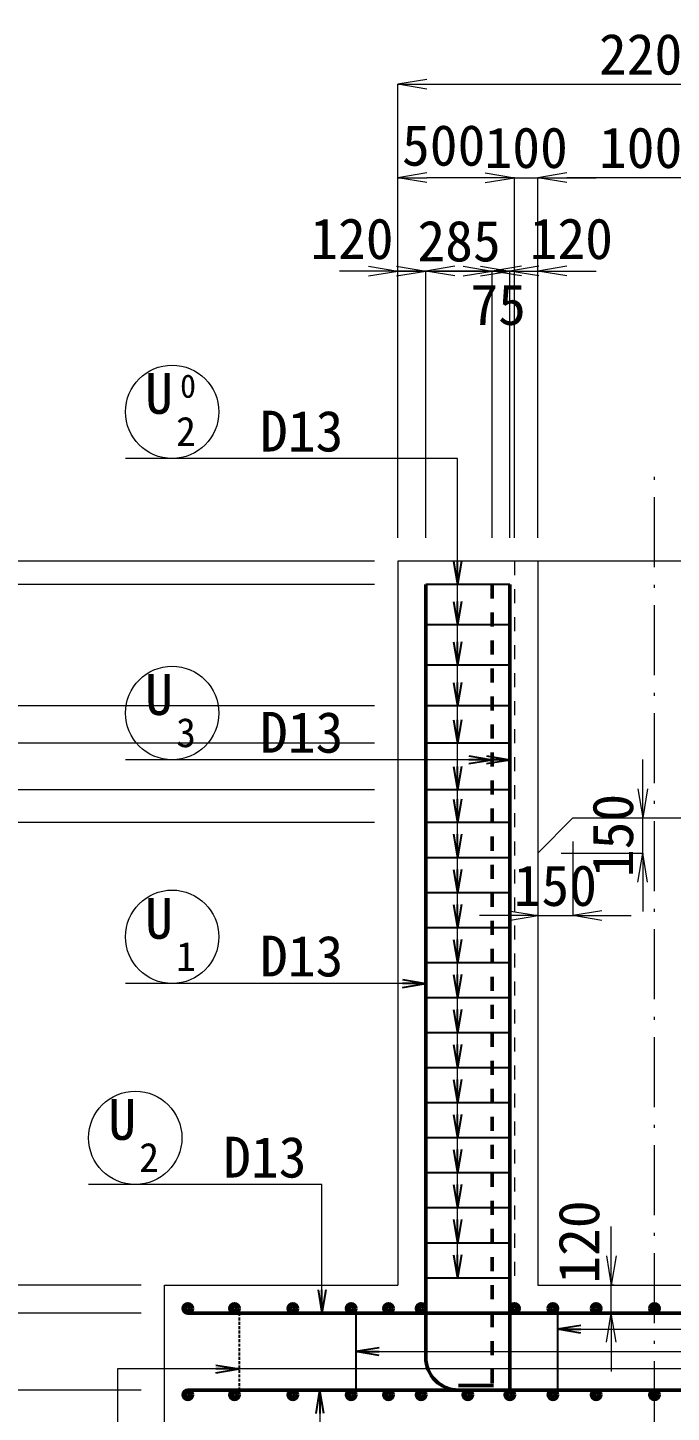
# Model space of a CAD drawing. Header units: millimetres. Extents: x 169470 to 758170, y -17820 to 11880.
# Drawn here: x 470222 to 472980, y 2556 to 8485 of the extents above; entities that cross this region are included whole.
import ezdxf
from ezdxf.enums import TextEntityAlignment as Align

# ---------------------------------------------------------------- set-up
doc = ezdxf.new("R2010")
doc.units = ezdxf.units.MM
doc.header["$LTSCALE"] = 50
doc.header["$PDSIZE"] = 300
for name, pattern in [('DASHED2', [0.375, 0.25, -0.125]), ('SXF_一点短鎖線', [9.25, 6, -1.5, 0.25, -1.5]), ('SXF_跳び破線', [12, 6, -6])]:
    doc.linetypes.add(name, pattern=pattern)
doc.layers.get('Defpoints').update_dxf_attribs({"color": 151})
for name, color, linetype, lineweight in [('D-BGD', 7, 'Continuous', 13), ('D-BMK', 2, 'SXF_一点短鎖線', 13), ('D-STR', 1, 'Continuous', 50), ('D-STR-DIM', 7, 'Continuous', 13), ('D-STR-HTXT', 7, 'Continuous', 13), ('D-STR-STR2', 6, 'Continuous', 25), ('D-STR-STR3', 4, 'Continuous', 25), ('D-STR-TXT', 7, 'Continuous', 13)]:
    doc.layers.add(name, color=color, linetype=linetype, lineweight=lineweight)
doc.styles.add('MS ゴシック', font='MS Gothic.ttf')
doc.styles.add('YOKO_GOTHIC', font='MS Gothic.ttf')
doc.dimstyles.new('DIM-50', dxfattribs={"dimscale": 50, "dimtxt": 3.5, "dimasz": 2.5, "dimexe": 0, "dimexo": 2, "dimgap": 0.8, "dimtad": 1, "dimdec": 0, "dimzin": 1, "dimdsep": 46, "dimtxsty": 'MS ゴシック', "dimblk": 'OPEN', "dimcen": 0.1, "dimclrd": 256, "dimclre": 256, "dimclrt": 256, "dimaunit": 1, "dimadec": 3, "dimazin": 0, "dimtfac": 1, "dimtdec": 0, "dimtix": 1, "dimtmove": 2, "dimatfit": 3, "dimldrblk": 'OPEN', "dimfxl": 1, "dimlwd": -1, "dimlwe": -1, "dimarcsym": 2})
doc.dimstyles.new('S50', dxfattribs={"dimscale": 50, "dimtxt": 3.5, "dimasz": 2, "dimexe": 1, "dimexo": 1, "dimgap": 1, "dimtad": 1, "dimdec": 0, "dimzin": 1, "dimdsep": 46, "dimtxsty": 'YOKO_GOTHIC', "dimblk": 'OPEN', "dimcen": 0, "dimclrd": 256, "dimclre": 256, "dimclrt": 256, "dimaunit": 1, "dimadec": 3, "dimazin": 0, "dimtfac": 1, "dimtdec": 0, "dimtix": 1, "dimtmove": 2, "dimatfit": 3, "dimldrblk": 'OPEN', "dimfxl": 1, "dimlwd": -1, "dimlwe": -1, "dimarcsym": 0})

# ---------------------------------------------------------------- blocks, each defined once
blk = doc.blocks.new('B')
at = {"layer": 'D-STR-STR2', "lineweight": 50}
for radius in [20, 10]:
    blk.add_circle((5866.7, 22812.3), radius, dxfattribs=at)
blk = doc.blocks.new('_Open')
at = {"color": 0, "linetype": 'ByBlock', "lineweight": -2}
for p, q in [((-1, 0.167), (0, 0)), ((-1, -0.167), (0, 0)), ((0, 0), (-1, 0))]:
    blk.add_line(p, q, dxfattribs=at)
blk = doc.blocks.new('*D1611')
at = {"layer": 'D-STR-DIM', "ltscale": 1500, "transparency": 16777216}
for p, q in [((472858, 5225.5), (472858, 5350.5)), ((472658.2, 5100.5), (472858, 5100.5)), ((472858, 4950.5), (472858, 5100.5)), ((472508.2, 4950.5), (472858, 4950.5)), ((472858, 4825.5), (472858, 4700.5))]:
    blk.add_line(p, q, dxfattribs=at)
at = {"layer": 'Defpoints', "color": 0, "ltscale": 1500, "transparency": 16777216}
for p in [(472558.2, 5100.5), (472858, 5100.5), (472408.2, 4950.5)]:
    blk.add_point(p, dxfattribs=at)
at = {"layer": 'D-STR-DIM', "ltscale": 1500, "transparency": 16777216, "xscale": 125, "yscale": 125, "zscale": 125}
for p, rotation in [((472858, 5100.5), 270), ((472858, 4950.5), 90)]:
    blk.add_blockref('_Open', p, dxfattribs=dict(at, rotation=rotation))
at = {"layer": 'D-STR-DIM', "ltscale": 1500, "transparency": 16777216, "insert": (472730.5, 5025.5), "char_height": 175, "attachment_point": 5, "rotation": 90, "style": 'MS ゴシック'}
blk.add_mtext('150', dxfattribs=at)
blk = doc.blocks.new('*D1612')
at = {"layer": 'D-STR-DIM', "ltscale": 1500, "transparency": 16777216}
for p, q in [((472558.2, 5000.5), (472558.2, 4682.5)), ((472408.2, 4850.5), (472408.2, 4682.5)), ((472283.2, 4682.5), (472158.2, 4682.5)), ((472408.2, 4682.5), (472558.2, 4682.5)), ((472683.2, 4682.5), (472808.2, 4682.5))]:
    blk.add_line(p, q, dxfattribs=at)
at = {"layer": 'Defpoints', "color": 0, "ltscale": 1500, "transparency": 16777216}
for p in [(472558.2, 5100.5), (472408.2, 4950.5), (472558.2, 4682.5)]:
    blk.add_point(p, dxfattribs=at)
at = {"layer": 'D-STR-DIM', "ltscale": 1500, "transparency": 16777216, "xscale": 125, "yscale": 125, "zscale": 125}
blk.add_blockref('_Open', (472408.2, 4682.5), dxfattribs=at)
at = {"layer": 'D-STR-DIM', "ltscale": 1500, "transparency": 16777216, "xscale": 125, "yscale": 125, "zscale": 125, "rotation": 180}
blk.add_blockref('_Open', (472558.2, 4682.5), dxfattribs=at)
at = {"layer": 'D-STR-DIM', "ltscale": 1500, "transparency": 16777216, "insert": (472483.2, 4810), "char_height": 175, "attachment_point": 5, "style": 'MS ゴシック'}
blk.add_mtext('150', dxfattribs=at)
blk = doc.blocks.new('*D1613')
at = {"layer": 'D-STR-DIM', "ltscale": 1500, "transparency": 16777216}
for p, q in [((472722.9, 3225.5), (472722.9, 3350.5)), ((472735.5, 3100.5), (472722.9, 3100.5)), ((472722.9, 2980.5), (472722.9, 3100.5)), ((472735.5, 2980.5), (472722.9, 2980.5)), ((472722.9, 2855.5), (472722.9, 2730.5))]:
    blk.add_line(p, q, dxfattribs=at)
at = {"layer": 'Defpoints', "color": 0, "ltscale": 1500, "transparency": 16777216}
for p in [(472722.9, 3100.5), (472835.5, 3100.5), (472835.5, 2980.5)]:
    blk.add_point(p, dxfattribs=at)
at = {"layer": 'D-STR-DIM', "ltscale": 1500, "transparency": 16777216, "xscale": 125, "yscale": 125, "zscale": 125}
for p, rotation in [((472722.9, 3100.5), 270), ((472722.9, 2980.5), 90)]:
    blk.add_blockref('_Open', p, dxfattribs=dict(at, rotation=rotation))
at = {"layer": 'D-STR-DIM', "ltscale": 1500, "transparency": 16777216, "insert": (472585.4, 3284.5), "char_height": 175, "attachment_point": 5, "rotation": 90, "style": 'MS ゴシック'}
blk.add_mtext('120', dxfattribs=at)
blk = doc.blocks.new('*D1981')
at = {"layer": 'D-STR-DIM', "ltscale": 1500, "transparency": 16777216}
for p, q in [((471683.2, 7442.4), (471558.2, 7442.4)), ((471808.2, 6300.5), (471808.2, 7442.4)), ((471808.2, 7442.4), (471928.2, 7442.4)), ((471928.2, 6300.5), (471928.2, 7442.4)), ((472053.2, 7442.4), (472178.2, 7442.4))]:
    blk.add_line(p, q, dxfattribs=at)
at = {"layer": 'Defpoints', "color": 0, "ltscale": 1500, "transparency": 16777216}
for p in [(471928.2, 7442.4), (471808.2, 6200.5), (471928.2, 6200.5)]:
    blk.add_point(p, dxfattribs=at)
at = {"layer": 'D-STR-DIM', "ltscale": 1500, "transparency": 16777216, "xscale": 125, "yscale": 125, "zscale": 125}
blk.add_blockref('_Open', (471808.2, 7442.4), dxfattribs=at)
at = {"layer": 'D-STR-DIM', "ltscale": 1500, "transparency": 16777216, "xscale": 125, "yscale": 125, "zscale": 125, "rotation": 180}
blk.add_blockref('_Open', (471928.2, 7442.4), dxfattribs=at)
at = {"layer": 'D-STR-DIM', "ltscale": 1500, "transparency": 16777216, "insert": (471611.4, 7579.9), "char_height": 175, "attachment_point": 5, "style": 'MS ゴシック'}
blk.add_mtext('120', dxfattribs=at)
blk = doc.blocks.new('*D1614')
at = {"layer": 'D-STR-DIM', "ltscale": 1500, "transparency": 16777216}
for p, q in [((471803.2, 7442.4), (471678.2, 7442.4)), ((471928.2, 6300.5), (471928.2, 7442.4)), ((471928.2, 7442.4), (472213.2, 7442.4)), ((472213.2, 6300.5), (472213.2, 7442.4)), ((472338.2, 7442.4), (472463.2, 7442.4))]:
    blk.add_line(p, q, dxfattribs=at)
at = {"layer": 'Defpoints', "color": 0, "ltscale": 1500, "transparency": 16777216}
for p in [(472213.2, 7442.4), (471928.2, 6200.5), (472213.2, 6200.5)]:
    blk.add_point(p, dxfattribs=at)
at = {"layer": 'D-STR-DIM', "ltscale": 1500, "transparency": 16777216, "xscale": 125, "yscale": 125, "zscale": 125}
blk.add_blockref('_Open', (471928.2, 7442.4), dxfattribs=at)
at = {"layer": 'D-STR-DIM', "ltscale": 1500, "transparency": 16777216, "xscale": 125, "yscale": 125, "zscale": 125, "rotation": 180}
blk.add_blockref('_Open', (472213.2, 7442.4), dxfattribs=at)
at = {"layer": 'D-STR-DIM', "ltscale": 1500, "transparency": 16777216, "insert": (472070.7, 7569.9), "char_height": 175, "attachment_point": 5, "style": 'MS ゴシック'}
blk.add_mtext('285', dxfattribs=at)
blk = doc.blocks.new('*D1615')
at = {"layer": 'D-STR-DIM', "ltscale": 1500, "transparency": 16777216}
for p, q in [((472088.2, 7442.4), (471963.2, 7442.4)), ((472213.2, 6300.5), (472213.2, 7442.4)), ((472213.2, 7442.4), (472288.2, 7442.4)), ((472288.2, 6300.5), (472288.2, 7442.4)), ((472413.2, 7442.4), (472538.2, 7442.4))]:
    blk.add_line(p, q, dxfattribs=at)
at = {"layer": 'Defpoints', "color": 0, "ltscale": 1500, "transparency": 16777216}
for p in [(472288.2, 7442.4), (472213.2, 6200.5), (472288.2, 6200.5)]:
    blk.add_point(p, dxfattribs=at)
at = {"layer": 'D-STR-DIM', "ltscale": 1500, "transparency": 16777216, "xscale": 125, "yscale": 125, "zscale": 125}
blk.add_blockref('_Open', (472213.2, 7442.4), dxfattribs=at)
at = {"layer": 'D-STR-DIM', "ltscale": 1500, "transparency": 16777216, "xscale": 125, "yscale": 125, "zscale": 125, "rotation": 180}
blk.add_blockref('_Open', (472288.2, 7442.4), dxfattribs=at)
at = {"layer": 'D-STR-DIM', "ltscale": 1500, "transparency": 16777216, "insert": (472238.2, 7297.9), "char_height": 175, "attachment_point": 5, "style": 'MS ゴシック'}
blk.add_mtext('75', dxfattribs=at)
blk = doc.blocks.new('*D1616')
at = {"layer": 'D-STR-DIM', "ltscale": 1500, "transparency": 16777216}
for p, q in [((472163.2, 7442.4), (472038.2, 7442.4)), ((472288.2, 6300.5), (472288.2, 7442.4)), ((472288.2, 7442.4), (472408.2, 7442.4)), ((472408.2, 6300.5), (472408.2, 7442.4)), ((472533.2, 7442.4), (472658.2, 7442.4))]:
    blk.add_line(p, q, dxfattribs=at)
at = {"layer": 'Defpoints', "color": 0, "ltscale": 1500, "transparency": 16777216}
for p in [(472408.2, 7442.4), (472288.2, 6200.5), (472408.2, 6200.5)]:
    blk.add_point(p, dxfattribs=at)
at = {"layer": 'D-STR-DIM', "ltscale": 1500, "transparency": 16777216, "xscale": 125, "yscale": 125, "zscale": 125}
blk.add_blockref('_Open', (472288.2, 7442.4), dxfattribs=at)
at = {"layer": 'D-STR-DIM', "ltscale": 1500, "transparency": 16777216, "xscale": 125, "yscale": 125, "zscale": 125, "rotation": 180}
blk.add_blockref('_Open', (472408.2, 7442.4), dxfattribs=at)
at = {"layer": 'D-STR-DIM', "ltscale": 1500, "transparency": 16777216, "insert": (472551.6, 7579.9), "char_height": 175, "attachment_point": 5, "style": 'MS ゴシック'}
blk.add_mtext('120', dxfattribs=at)
blk = doc.blocks.new('*D1621')
at = {"layer": 'D-STR-DIM', "ltscale": 1500, "transparency": 16777216}
for p, q in [((472408.2, 6300.5), (472408.2, 7842.4)), ((473283.2, 7842.4), (472533.2, 7842.4)), ((473408.2, 6300.5), (473408.2, 7842.4))]:
    blk.add_line(p, q, dxfattribs=at)
at = {"layer": 'Defpoints', "color": 0, "ltscale": 1500, "transparency": 16777216}
for p in [(472408.2, 7842.4), (472408.2, 6200.5), (473408.2, 6200.5)]:
    blk.add_point(p, dxfattribs=at)
at = {"layer": 'D-STR-DIM', "ltscale": 1500, "transparency": 16777216, "xscale": 125, "yscale": 125, "zscale": 125, "rotation": 180}
blk.add_blockref('_Open', (472408.2, 7842.4), dxfattribs=at)
at = {"layer": 'D-STR-DIM', "ltscale": 1500, "transparency": 16777216, "xscale": 125, "yscale": 125, "zscale": 125}
blk.add_blockref('_Open', (473408.2, 7842.4), dxfattribs=at)
at = {"layer": 'D-STR-DIM', "ltscale": 1500, "transparency": 16777216, "insert": (472908.2, 7969.9), "char_height": 175, "attachment_point": 5, "style": 'MS ゴシック'}
blk.add_mtext('1000', dxfattribs=at)
blk = doc.blocks.new('*D1622')
at = {"layer": 'D-STR-DIM', "ltscale": 1500, "transparency": 16777216}
for p, q in [((471808.2, 6300.5), (471808.2, 7842.4)), ((472183.2, 7842.4), (471933.2, 7842.4)), ((472308.2, 6300.5), (472308.2, 7842.4))]:
    blk.add_line(p, q, dxfattribs=at)
at = {"layer": 'Defpoints', "color": 0, "ltscale": 1500, "transparency": 16777216}
for p in [(471808.2, 7842.4), (471808.2, 6200.5), (472308.2, 6200.5)]:
    blk.add_point(p, dxfattribs=at)
at = {"layer": 'D-STR-DIM', "ltscale": 1500, "transparency": 16777216, "xscale": 125, "yscale": 125, "zscale": 125, "rotation": 180}
blk.add_blockref('_Open', (471808.2, 7842.4), dxfattribs=at)
at = {"layer": 'D-STR-DIM', "ltscale": 1500, "transparency": 16777216, "xscale": 125, "yscale": 125, "zscale": 125}
blk.add_blockref('_Open', (472308.2, 7842.4), dxfattribs=at)
at = {"layer": 'D-STR-DIM', "ltscale": 1500, "transparency": 16777216, "insert": (472004.6, 7979.9), "char_height": 175, "attachment_point": 5, "style": 'MS ゴシック'}
blk.add_mtext('500', dxfattribs=at)
blk = doc.blocks.new('*D1623')
at = {"layer": 'D-STR-DIM', "ltscale": 1500, "transparency": 16777216}
for p, q in [((471808.2, 6300.5), (471808.2, 8242.4)), ((471933.2, 8242.4), (473883.2, 8242.4)), ((474008.2, 6300.5), (474008.2, 8242.4))]:
    blk.add_line(p, q, dxfattribs=at)
at = {"layer": 'Defpoints', "color": 0, "ltscale": 1500, "transparency": 16777216}
for p in [(474008.2, 8242.4), (471808.2, 6200.5), (474008.2, 6200.5)]:
    blk.add_point(p, dxfattribs=at)
at = {"layer": 'D-STR-DIM', "ltscale": 1500, "transparency": 16777216, "xscale": 125, "yscale": 125, "zscale": 125, "rotation": 180}
blk.add_blockref('_Open', (471808.2, 8242.4), dxfattribs=at)
at = {"layer": 'D-STR-DIM', "ltscale": 1500, "transparency": 16777216, "xscale": 125, "yscale": 125, "zscale": 125}
blk.add_blockref('_Open', (474008.2, 8242.4), dxfattribs=at)
at = {"layer": 'D-STR-DIM', "ltscale": 1500, "transparency": 16777216, "insert": (472908.2, 8369.9), "char_height": 175, "attachment_point": 5, "style": 'MS ゴシック'}
blk.add_mtext('2200', dxfattribs=at)
blk = doc.blocks.new('*D1624')
at = {"layer": 'D-STR-DIM', "ltscale": 1500, "transparency": 16777216}
for p, q in [((469540.2, 6325.5), (469540.2, 6450.5)), ((471708.2, 6200.5), (469540.2, 6200.5)), ((469540.2, 6200.5), (469540.2, 6100.5)), ((471708.2, 6100.5), (469540.2, 6100.5)), ((469540.2, 5975.5), (469540.2, 5850.5))]:
    blk.add_line(p, q, dxfattribs=at)
at = {"layer": 'Defpoints', "color": 0, "ltscale": 1500, "transparency": 16777216}
for p in [(471808.2, 6200.5), (469540.2, 6100.5), (471808.2, 6100.5)]:
    blk.add_point(p, dxfattribs=at)
at = {"layer": 'D-STR-DIM', "ltscale": 1500, "transparency": 16777216, "xscale": 125, "yscale": 125, "zscale": 125}
for p, rotation in [((469540.2, 6200.5), 270), ((469540.2, 6100.5), 90)]:
    blk.add_blockref('_Open', p, dxfattribs=dict(at, rotation=rotation))
at = {"layer": 'D-STR-DIM', "ltscale": 1500, "transparency": 16777216, "insert": (469412.7, 6409.4), "char_height": 175, "attachment_point": 5, "rotation": 90, "style": 'MS ゴシック'}
blk.add_mtext('100', dxfattribs=at)
blk = doc.blocks.new('*D1625')
at = {"layer": 'D-STR-DIM', "ltscale": 1500, "transparency": 16777216}
for p, q in [((471708.2, 5080.5), (469540.2, 5080.5)), ((469540.2, 4955.5), (469540.2, 3105.5)), ((470708.2, 2980.5), (469540.2, 2980.5))]:
    blk.add_line(p, q, dxfattribs=at)
at = {"layer": 'Defpoints', "color": 0, "ltscale": 1500, "transparency": 16777216}
for p in [(471808.2, 5080.5), (469540.2, 2980.5), (470808.2, 2980.5)]:
    blk.add_point(p, dxfattribs=at)
at = {"layer": 'D-STR-DIM', "ltscale": 1500, "transparency": 16777216, "xscale": 125, "yscale": 125, "zscale": 125}
for p, rotation in [((469540.2, 5080.5), 90), ((469540.2, 2980.5), 270)]:
    blk.add_blockref('_Open', p, dxfattribs=dict(at, rotation=rotation))
at = {"layer": 'D-STR-DIM', "ltscale": 1500, "transparency": 16777216, "insert": (469403.4, 4030.5), "char_height": 175, "attachment_point": 5, "rotation": 90, "style": 'MS ゴシック'}
blk.add_mtext('14@150=2100', dxfattribs=at)
blk = doc.blocks.new('*D1626')
at = {"layer": 'D-STR-DIM', "ltscale": 1500, "transparency": 16777216}
for p, q in [((469540.2, 3105.5), (469540.2, 3230.5)), ((470708.2, 2980.5), (469540.2, 2980.5)), ((469540.2, 2980.5), (469540.2, 2650.5)), ((470708.2, 2650.5), (469540.2, 2650.5)), ((469540.2, 2525.5), (469540.2, 2400.5))]:
    blk.add_line(p, q, dxfattribs=at)
at = {"layer": 'Defpoints', "color": 0, "ltscale": 1500, "transparency": 16777216}
for p in [(470808.2, 2980.5), (469540.2, 2650.5), (470808.2, 2650.5)]:
    blk.add_point(p, dxfattribs=at)
at = {"layer": 'D-STR-DIM', "ltscale": 1500, "transparency": 16777216, "xscale": 125, "yscale": 125, "zscale": 125}
for p, rotation in [((469540.2, 2980.5), 270), ((469540.2, 2650.5), 90)]:
    blk.add_blockref('_Open', p, dxfattribs=dict(at, rotation=rotation))
at = {"layer": 'D-STR-DIM', "ltscale": 1500, "transparency": 16777216, "insert": (469412.7, 2815.5), "char_height": 175, "attachment_point": 5, "rotation": 90, "style": 'MS ゴシック'}
blk.add_mtext('330', dxfattribs=at)
blk = doc.blocks.new('*D1627')
at = {"layer": 'D-STR-DIM', "ltscale": 1500, "transparency": 16777216}
for p, q in [((469540.2, 2775.5), (469540.2, 2900.5)), ((470708.2, 2650.5), (469540.2, 2650.5)), ((469540.2, 2650.5), (469540.2, 2500.5)), ((470708.2, 2500.5), (469540.2, 2500.5)), ((469540.2, 2375.5), (469540.2, 2250.5))]:
    blk.add_line(p, q, dxfattribs=at)
at = {"layer": 'Defpoints', "color": 0, "ltscale": 1500, "transparency": 16777216}
for p in [(470808.2, 2650.5), (469540.2, 2500.5), (470808.2, 2500.5)]:
    blk.add_point(p, dxfattribs=at)
at = {"layer": 'D-STR-DIM', "ltscale": 1500, "transparency": 16777216, "xscale": 125, "yscale": 125, "zscale": 125}
for p, rotation in [((469540.2, 2650.5), 270), ((469540.2, 2500.5), 90)]:
    blk.add_blockref('_Open', p, dxfattribs=dict(at, rotation=rotation))
at = {"layer": 'D-STR-DIM', "ltscale": 1500, "transparency": 16777216, "insert": (469402.7, 2324.7), "char_height": 175, "attachment_point": 5, "rotation": 90, "style": 'MS ゴシック'}
blk.add_mtext('150', dxfattribs=at)
blk = doc.blocks.new('*D1628')
at = {"layer": 'D-STR-DIM', "ltscale": 1500, "transparency": 16777216}
for p, q in [((471708.2, 6200.5), (469140.2, 6200.5)), ((469140.2, 6075.5), (469140.2, 3225.5)), ((470708.2, 3100.5), (469140.2, 3100.5))]:
    blk.add_line(p, q, dxfattribs=at)
at = {"layer": 'Defpoints', "color": 0, "ltscale": 1500, "transparency": 16777216}
for p in [(471808.2, 6200.5), (469140.2, 3100.5), (470808.2, 3100.5)]:
    blk.add_point(p, dxfattribs=at)
at = {"layer": 'D-STR-DIM', "ltscale": 1500, "transparency": 16777216, "xscale": 125, "yscale": 125, "zscale": 125}
for p, rotation in [((469140.2, 6200.5), 90), ((469140.2, 3100.5), 270)]:
    blk.add_blockref('_Open', p, dxfattribs=dict(at, rotation=rotation))
at = {"layer": 'D-STR-DIM', "ltscale": 1500, "transparency": 16777216, "insert": (469012.7, 4650.5), "char_height": 175, "attachment_point": 5, "rotation": 90, "style": 'MS ゴシック'}
blk.add_mtext('3100', dxfattribs=at)
blk = doc.blocks.new('*D1629')
at = {"layer": 'D-STR-DIM', "ltscale": 1500, "transparency": 16777216}
for p, q in [((470708.2, 3100.5), (469140.2, 3100.5)), ((469140.2, 2975.5), (469140.2, 2625.5)), ((470708.2, 2500.5), (469140.2, 2500.5))]:
    blk.add_line(p, q, dxfattribs=at)
at = {"layer": 'Defpoints', "color": 0, "ltscale": 1500, "transparency": 16777216}
for p in [(470808.2, 3100.5), (469140.2, 2500.5), (470808.2, 2500.5)]:
    blk.add_point(p, dxfattribs=at)
at = {"layer": 'D-STR-DIM', "ltscale": 1500, "transparency": 16777216, "xscale": 125, "yscale": 125, "zscale": 125}
for p, rotation in [((469140.2, 3100.5), 90), ((469140.2, 2500.5), 270)]:
    blk.add_blockref('_Open', p, dxfattribs=dict(at, rotation=rotation))
at = {"layer": 'D-STR-DIM', "ltscale": 1500, "transparency": 16777216, "insert": (469012.7, 2800.5), "char_height": 175, "attachment_point": 5, "rotation": 90, "style": 'MS ゴシック'}
blk.add_mtext('600', dxfattribs=at)
blk = doc.blocks.new('*D1630')
at = {"layer": 'D-STR-DIM', "ltscale": 1500, "transparency": 16777216}
for p, q in [((471708.2, 6200.5), (468740.2, 6200.5)), ((468740.2, 2625.5), (468740.2, 6075.5)), ((470708.2, 2500.5), (468740.2, 2500.5))]:
    blk.add_line(p, q, dxfattribs=at)
at = {"layer": 'Defpoints', "color": 0, "ltscale": 1500, "transparency": 16777216}
for p in [(468740.2, 6200.5), (471808.2, 6200.5), (470808.2, 2500.5)]:
    blk.add_point(p, dxfattribs=at)
at = {"layer": 'D-STR-DIM', "ltscale": 1500, "transparency": 16777216, "xscale": 125, "yscale": 125, "zscale": 125}
for p, rotation in [((468740.2, 6200.5), 90), ((468740.2, 2500.5), 270)]:
    blk.add_blockref('_Open', p, dxfattribs=dict(at, rotation=rotation))
at = {"layer": 'D-STR-DIM', "ltscale": 1500, "transparency": 16777216, "insert": (468612.7, 4350.5), "char_height": 175, "attachment_point": 5, "rotation": 90, "style": 'MS ゴシック'}
blk.add_mtext('3700', dxfattribs=at)
blk = doc.blocks.new('*D1631')
at = {"layer": 'D-STR-DIM', "ltscale": 1500, "transparency": 16777216}
for p, q in [((472183.2, 7842.4), (472058.2, 7842.4)), ((472308.2, 6300.5), (472308.2, 7842.4)), ((472308.2, 7842.4), (472408.2, 7842.4)), ((472408.2, 6300.5), (472408.2, 7842.4)), ((472533.2, 7842.4), (472658.2, 7842.4))]:
    blk.add_line(p, q, dxfattribs=at)
at = {"layer": 'Defpoints', "color": 0, "ltscale": 1500, "transparency": 16777216}
for p in [(472408.2, 7842.4), (472308.2, 6200.5), (472408.2, 6200.5)]:
    blk.add_point(p, dxfattribs=at)
at = {"layer": 'D-STR-DIM', "ltscale": 1500, "transparency": 16777216, "xscale": 125, "yscale": 125, "zscale": 125}
blk.add_blockref('_Open', (472308.2, 7842.4), dxfattribs=at)
at = {"layer": 'D-STR-DIM', "ltscale": 1500, "transparency": 16777216, "xscale": 125, "yscale": 125, "zscale": 125, "rotation": 180}
blk.add_blockref('_Open', (472408.2, 7842.4), dxfattribs=at)
at = {"layer": 'D-STR-DIM', "ltscale": 1500, "transparency": 16777216, "insert": (472358.2, 7969.9), "char_height": 175, "attachment_point": 5, "style": 'MS ゴシック'}
blk.add_mtext('100', dxfattribs=at)
blk = doc.blocks.new('*D2516')
at = {"layer": 'D-STR-DIM', "transparency": 16777216}
for p, q in [((469540.2, 5345.5), (469540.2, 5470.5)), ((471708.2, 5220.5), (469540.2, 5220.5)), ((469540.2, 5080.5), (469540.2, 5220.5)), ((471708.2, 5080.5), (469540.2, 5080.5)), ((469540.2, 4955.5), (469540.2, 4830.5))]:
    blk.add_line(p, q, dxfattribs=at)
at = {"layer": 'Defpoints', "color": 0, "transparency": 16777216}
for p in [(469540.2, 5220.5), (471808.2, 5220.5), (471808.2, 5080.5)]:
    blk.add_point(p, dxfattribs=at)
at = {"layer": 'D-STR-DIM', "transparency": 16777216, "xscale": 125, "yscale": 125, "zscale": 125}
for p, rotation in [((469540.2, 5220.5), 270), ((469540.2, 5080.5), 90)]:
    blk.add_blockref('_Open', p, dxfattribs=dict(at, rotation=rotation))
at = {"layer": 'D-STR-DIM', "transparency": 16777216, "insert": (469412.7, 5150.5), "char_height": 175, "attachment_point": 5, "rotation": 90, "style": 'MS ゴシック'}
blk.add_mtext('140', dxfattribs=at)
blk = doc.blocks.new('*D2517')
at = {"layer": 'D-STR-DIM', "transparency": 16777216}
for p, q in [((469540.2, 5545.5), (469540.2, 5670.5)), ((471708.2, 5420.5), (469540.2, 5420.5)), ((469540.2, 5220.5), (469540.2, 5420.5)), ((471708.2, 5220.5), (469540.2, 5220.5)), ((469540.2, 5095.5), (469540.2, 4970.5))]:
    blk.add_line(p, q, dxfattribs=at)
at = {"layer": 'Defpoints', "color": 0, "transparency": 16777216}
for p in [(469540.2, 5420.5), (471808.2, 5420.5), (471808.2, 5220.5)]:
    blk.add_point(p, dxfattribs=at)
at = {"layer": 'D-STR-DIM', "transparency": 16777216, "xscale": 125, "yscale": 125, "zscale": 125}
for p, rotation in [((469540.2, 5420.5), 270), ((469540.2, 5220.5), 90)]:
    blk.add_blockref('_Open', p, dxfattribs=dict(at, rotation=rotation))
at = {"layer": 'D-STR-DIM', "transparency": 16777216, "insert": (469691.4, 5320.5), "char_height": 175, "attachment_point": 5, "rotation": 90, "style": 'MS ゴシック'}
blk.add_mtext('200', dxfattribs=at)
blk = doc.blocks.new('*D2518')
at = {"layer": 'D-STR-DIM', "transparency": 16777216}
for p, q in [((469540.2, 5705.5), (469540.2, 5830.5)), ((471708.2, 5580.5), (469540.2, 5580.5)), ((469540.2, 5420.5), (469540.2, 5580.5)), ((471708.2, 5420.5), (469540.2, 5420.5)), ((469540.2, 5295.5), (469540.2, 5170.5))]:
    blk.add_line(p, q, dxfattribs=at)
at = {"layer": 'Defpoints', "color": 0, "transparency": 16777216}
for p in [(469540.2, 5580.5), (471808.2, 5580.5), (471808.2, 5420.5)]:
    blk.add_point(p, dxfattribs=at)
at = {"layer": 'D-STR-DIM', "transparency": 16777216, "xscale": 125, "yscale": 125, "zscale": 125}
for p, rotation in [((469540.2, 5580.5), 270), ((469540.2, 5420.5), 90)]:
    blk.add_blockref('_Open', p, dxfattribs=dict(at, rotation=rotation))
at = {"layer": 'D-STR-DIM', "transparency": 16777216, "insert": (469412.7, 5500.5), "char_height": 175, "attachment_point": 5, "rotation": 90, "style": 'MS ゴシック'}
blk.add_mtext('160', dxfattribs=at)
blk = doc.blocks.new('*D2519')
at = {"layer": 'D-STR-DIM', "transparency": 16777216}
for p, q in [((469540.2, 6225.5), (469540.2, 6350.5)), ((471708.2, 6100.5), (469540.2, 6100.5)), ((469540.2, 6100.5), (469540.2, 5580.5)), ((471708.2, 5580.5), (469540.2, 5580.5)), ((469540.2, 5455.5), (469540.2, 5330.5))]:
    blk.add_line(p, q, dxfattribs=at)
at = {"layer": 'Defpoints', "color": 0, "transparency": 16777216}
for p in [(471808.2, 6100.5), (469540.2, 5580.5), (471808.2, 5580.5)]:
    blk.add_point(p, dxfattribs=at)
at = {"layer": 'D-STR-DIM', "transparency": 16777216, "xscale": 125, "yscale": 125, "zscale": 125}
for p, rotation in [((469540.2, 6100.5), 270), ((469540.2, 5580.5), 90)]:
    blk.add_blockref('_Open', p, dxfattribs=dict(at, rotation=rotation))
at = {"layer": 'D-STR-DIM', "transparency": 16777216, "char_height": 175, "attachment_point": 5, "rotation": 90, "style": 'MS ゴシック'}
for s, insert in [('=520', (469667.7, 5840.5)), ('3@', (469403.4, 5840.5))]:
    blk.add_mtext(s, dxfattribs=dict(at, insert=insert))

msp = doc.modelspace()

# ---------------------------------------------------------------- linework, layer by layer
at = {"layer": 'D-BGD'}
for p, q in [((474008.17, 6200.53), (471808.17, 6200.53)), ((471808.17, 6200.53), (471808.17, 3100.53)), ((472408.17, 6200.53), (472408.17, 3100.53)), ((472558.17, 5100.53), (472408.17, 4950.53)), ((472558.17, 5100.53), (473258.17, 5100.53)), ((470808.17, 3100.53), (471808.17, 3100.53)), ((470808.17, 2500.53), (470808.17, 3100.53)), ((472408.17, 3100.53), (473408.17, 3100.53))]:
    msp.add_line(p, q, dxfattribs=at)
at = {"layer": 'D-BGD', "linetype": 'SXF_跳び破線', "ltscale": 0.2}
msp.add_line((472308.17, 6200.53), (472308.17, 3100.53), dxfattribs=at)
at = {"layer": 'D-BMK'}
msp.add_line((472908.17, 2011.61), (472908.17, 6600.53), dxfattribs=at)
at = {"layer": 'D-STR', "linetype": 'SXF_跳び破線', "ltscale": 0.2}
msp.add_line((472213.17, 6100.53), (472213.17, 2650.53), dxfattribs=at)
at = {"layer": 'D-STR'}
for p, q in [((472288.17, 6100.53), (472288.17, 2650.53)), ((470908.17, 2980.53), (474908.17, 2980.53)), ((473888.17, 2980.53), (471928.17, 2980.53)), ((472218.17, 2670.53), (472068.17, 2670.53)), ((470908.17, 2650.53), (472218.17, 2650.53))]:
    msp.add_line(p, q, dxfattribs=at)
msp.add_lwpolyline([(471928.17, 6100.53), (471928.17, 2790.53, 0.4142136), (472068.17, 2650.53), (473748.17, 2650.53, 0.4142136), (473888.17, 2790.53), (473888.17, 6100.53)], format="xyb", dxfattribs=at)
at = {"layer": 'D-STR-HTXT'}
for centre in [(470841.02, 6839.84), (470841.02, 5549.96), (470841.02, 4591.82), (470682.97, 3730.78)]:
    msp.add_circle(centre, 200, dxfattribs=at)
at = {"layer": 'D-STR-STR3'}
for p, q in [((472288.17, 6100.53), (471928.17, 6100.53)), ((472288.17, 5927.53), (471928.17, 5927.53)), ((472288.17, 5754.53), (471928.17, 5754.53)), ((472288.17, 5580.53), (471928.17, 5580.53)), ((472288.17, 5420.53), (471928.17, 5420.53)), ((472288.17, 5220.53), (471928.17, 5220.53)), ((472288.17, 5080.53), (471928.17, 5080.53)), ((472288.17, 4930.53), (471928.17, 4930.53)), ((472288.17, 4780.53), (471928.17, 4780.53)), ((472288.17, 4630.53), (471928.17, 4630.53)), ((472288.17, 4480.53), (471928.17, 4480.53)), ((472288.17, 4330.53), (471928.17, 4330.53)), ((472288.17, 4180.53), (471928.17, 4180.53)), ((472288.17, 4030.53), (471928.17, 4030.53)), ((472288.17, 3880.53), (471928.17, 3880.53)), ((472288.17, 3730.53), (471928.17, 3730.53)), ((472288.17, 3580.53), (471928.17, 3580.53)), ((472288.17, 3430.53), (471928.17, 3430.53)), ((472288.17, 3280.53), (471928.17, 3280.53)), ((472288.17, 3130.53), (471928.17, 3130.53)), ((471628.5, 2980.54), (471628.5, 2650.54)), ((472493.17, 2980.53), (472493.17, 2650.53))]:
    msp.add_line(p, q, dxfattribs=at)
at = {"layer": 'D-STR-STR3', "linetype": 'DASHED2'}
msp.add_line((471128.5, 2980.54), (471128.5, 2650.54), dxfattribs=at)

# ---------------------------------------------------------------- block references
at = {"layer": 'D-STR-STR2'}
for p in [(465041.52, -19811.74), (465241.52, -19811.74), (465491.52, -19811.74), (465741.52, -19811.74), (465901.52, -19811.74), (466041.52, -19811.74), (465041.52, -20181.74), (465241.52, -20181.74), (465491.52, -20181.74), (465741.52, -20181.74), (465901.52, -20181.74), (466041.52, -20181.74), (466241.52, -20181.74), (466421.52, -20181.74), (466606.52, -20181.74), (466791.52, -20181.74), (467041.52, -20181.74)]:
    msp.add_blockref('B', p, dxfattribs=at)
at = {"layer": 'D-STR-STR2', "xscale": -1}
msp.add_blockref('B', (478174.49, -19811.74), dxfattribs=at)
at = {"layer": 'D-STR-STR2', "xscale": -1, "rotation": 180}
for p in [(466606.18, 25812.8), (466791.18, 25812.8), (467041.18, 25812.8)]:
    msp.add_blockref('B', p, dxfattribs=at)

# ---------------------------------------------------------------- texts
at = {"layer": 'D-STR-TXT', "style": 'YOKO_GOTHIC'}
for s, height, p in [('U', 175, (470784.75, 6831.52)), ('0', 100, (470909.14, 6900.03)), ('2', 125, (470900.41, 6693.72)), ('U', 175, (470784.75, 5541.65)), ('3', 125, (470900.41, 5403.84)), ('U', 175, (470784.75, 4583.51)), ('1', 125, (470900.41, 4445.7)), ('U', 175, (470626.69, 3722.46)), ('2', 125, (470742.35, 3584.66))]:
    msp.add_text(s, height=height, dxfattribs=at).set_placement(p, align=Align.CENTER)
for p in [(471217.55, 6669.84), (471217.55, 5379.96), (471217.55, 4421.82), (471059.49, 3560.78)]:
    msp.add_text('D13', height=175, dxfattribs=at).set_placement(p)

# ---------------------------------------------------------------- dimensions: what is measured, and where the dimension line sits
at = {"layer": 'D-STR-DIM', "ltscale": 1500}
for base, p1, p2, picture, middle in [((474008.17, 8242.36), (471808.17, 6200.53), (474008.17, 6200.53), '*D1623', (472908.17, 8369.86)), ((472408.17, 7842.36), (472308.17, 6200.53), (472408.17, 6200.53), '*D1631', (472358.17, 7969.86)), ((472408.17, 7842.36), (473408.17, 6200.53), (472408.17, 6200.53), '*D1621', (472908.17, 7969.86)), ((472213.17, 7442.36), (471928.17, 6200.53), (472213.17, 6200.53), '*D1614', (472070.67, 7569.86)), ((472558.17, 4682.49), (472408.17, 4950.53), (472558.17, 5100.53), '*D1612', (472483.17, 4809.99))]:
    dim = msp.add_linear_dim(base=base, p1=p1, p2=p2, dimstyle='DIM-50', dxfattribs=at)
    dim.commit()
    dim.dimension.update_dxf_attribs({"geometry": picture, "text_midpoint": middle})
for base, p1, p2, picture, middle in [((471808.17, 7842.36), (472308.17, 6200.53), (471808.17, 6200.53), '*D1622', (472004.57, 7979.86)), ((471928.17, 7442.36), (471808.17, 6200.53), (471928.17, 6200.53), '*D1981', (471611.41, 7579.86)), ((472408.17, 7442.36), (472288.17, 6200.53), (472408.17, 6200.53), '*D1616', (472551.65, 7579.86)), ((472288.17, 7442.36), (472213.17, 6200.53), (472288.17, 6200.53), '*D1615', (472238.17, 7297.92))]:
    dim = msp.add_linear_dim(base=base, p1=p1, p2=p2, dimstyle='DIM-50', dxfattribs=at)
    dim.commit()
    dim.dimension.update_dxf_attribs({"geometry": picture, "text_midpoint": middle, "dimtype": 160})
for base, p1, p2, picture, middle in [((469540.21, 6100.53), (471808.17, 6200.53), (471808.17, 6100.53), '*D1624', (469412.71, 6409.37)), ((472722.88, 3100.53), (472835.49, 2980.53), (472835.49, 3100.53), '*D1613', (472585.38, 3284.49)), ((469540.21, 2500.53), (470808.17, 2650.53), (470808.17, 2500.53), '*D1627', (469402.71, 2324.74))]:
    dim = msp.add_linear_dim(base=base, p1=p1, p2=p2, angle=90, dimstyle='DIM-50', dxfattribs=at)
    dim.commit()
    dim.dimension.update_dxf_attribs({"geometry": picture, "text_midpoint": middle, "dimtype": 160})
at = {"layer": 'D-STR-DIM'}
dim = msp.add_linear_dim(base=(469540.21, 5580.53), p1=(471808.17, 6100.53), p2=(471808.17, 5580.53), angle=90, text='3@\\X=<>', dimstyle='DIM-50', dxfattribs=at)
dim.commit()
dim.dimension.update_dxf_attribs({"geometry": '*D2519', "text_midpoint": (469540.21, 5840.53)})
at = {"layer": 'D-STR-DIM', "ltscale": 1500}
for base, p1, p2, picture, middle in [((468740.21, 6200.53), (470808.17, 2500.53), (471808.17, 6200.53), '*D1630', (468612.71, 4350.53)), ((469140.21, 3100.53), (471808.17, 6200.53), (470808.17, 3100.53), '*D1628', (469012.71, 4650.53)), ((472857.97, 5100.53), (472408.17, 4950.53), (472558.17, 5100.53), '*D1611', (472730.47, 5025.53)), ((469540.21, 2650.53), (470808.17, 2980.53), (470808.17, 2650.53), '*D1626', (469412.71, 2815.53)), ((469140.21, 2500.53), (470808.17, 3100.53), (470808.17, 2500.53), '*D1629', (469012.71, 2800.53))]:
    dim = msp.add_linear_dim(base=base, p1=p1, p2=p2, angle=90, dimstyle='DIM-50', dxfattribs=at)
    dim.commit()
    dim.dimension.update_dxf_attribs({"geometry": picture, "text_midpoint": middle})
at = {"layer": 'D-STR-DIM'}
for base, p1, p2, picture, middle in [((469540.21, 5580.53), (471808.17, 5420.53), (471808.17, 5580.53), '*D2518', (469412.71, 5500.53)), ((469540.21, 5220.53), (471808.17, 5080.53), (471808.17, 5220.53), '*D2516', (469412.71, 5150.53))]:
    dim = msp.add_linear_dim(base=base, p1=p1, p2=p2, angle=90, dimstyle='DIM-50', dxfattribs=at)
    dim.commit()
    dim.dimension.update_dxf_attribs({"geometry": picture, "text_midpoint": middle})
dim = msp.add_linear_dim(base=(469540.21, 5420.53), p1=(471808.17, 5220.53), p2=(471808.17, 5420.53), angle=90, dimstyle='DIM-50', dxfattribs=at)
dim.commit()
dim.dimension.update_dxf_attribs({"geometry": '*D2517', "text_midpoint": (469691.43, 5320.53), "dimtype": 160})
at = {"layer": 'D-STR-DIM', "ltscale": 1500}
dim = msp.add_linear_dim(base=(469540.21, 2980.53), p1=(471808.17, 5080.53), p2=(470808.17, 2980.53), angle=90, text='14@150=<>', dimstyle='DIM-50', dxfattribs=at)
dim.commit()
dim.dimension.update_dxf_attribs({"geometry": '*D1625', "text_midpoint": (469403.38, 4030.53)})

# ---------------------------------------------------------------- leaders
at = {"layer": 'D-STR-HTXT'}
for points in [[(472063.76, 3130.53), (472063.76, 6639.84), (470641.02, 6639.84)], [(472063.76, 6100.53), (472063.76, 6468.61)], [(472063.76, 5927.53), (472063.76, 6295.61)], [(472063.76, 5754.53), (472063.76, 6122.61)], [(472063.76, 5580.53), (472063.76, 5948.61)], [(472063.76, 5420.53), (472063.76, 5788.61)], [(472063.76, 5220.53), (472063.76, 5588.61)], [(472063.76, 5080.53), (472063.76, 5448.61)], [(472288.17, 5349.96), (470641.02, 5349.96)], [(472213.17, 5349.96), (471742.97, 5349.96)], [(472063.76, 4930.53), (472063.76, 5298.61)], [(472063.76, 4780.53), (472063.76, 5148.61)], [(472063.76, 4630.53), (472063.76, 4998.61)], [(472063.76, 4480.53), (472063.76, 4848.61)], [(472063.76, 4330.53), (472063.76, 4698.61)], [(472063.76, 4180.53), (472063.76, 4548.61)], [(471928.17, 4391.82), (470641.02, 4391.82)], [(472063.76, 4030.53), (472063.76, 4398.61)], [(472063.76, 3880.53), (472063.76, 4248.61)], [(472063.76, 3730.53), (472063.76, 4098.61)], [(472063.76, 3580.53), (472063.76, 3948.61)], [(472063.76, 3430.53), (472063.76, 3798.61)], [(472063.76, 3280.53), (472063.76, 3648.61)], [(471482.97, 2980.53), (471482.97, 3530.78), (470482.97, 3530.78)], [(472493.17, 2910.98), (476146.73, 2910.98)], [(471628.5, 2815.54), (475271.62, 2815.54), (475271.62, 1916.7)], [(474728.5, 2741.31), (470606.34, 2741.31), (470606.34, 1731.73)], [(471128.5, 2741.31), (470710.67, 2741.31)], [(471474.49, 2650.53), (471474.49, 885.34), (468623.43, 885.34)]]:
    msp.add_leader(points, dimstyle='S50', dxfattribs=at)

doc.saveas('drawing.dxf')
